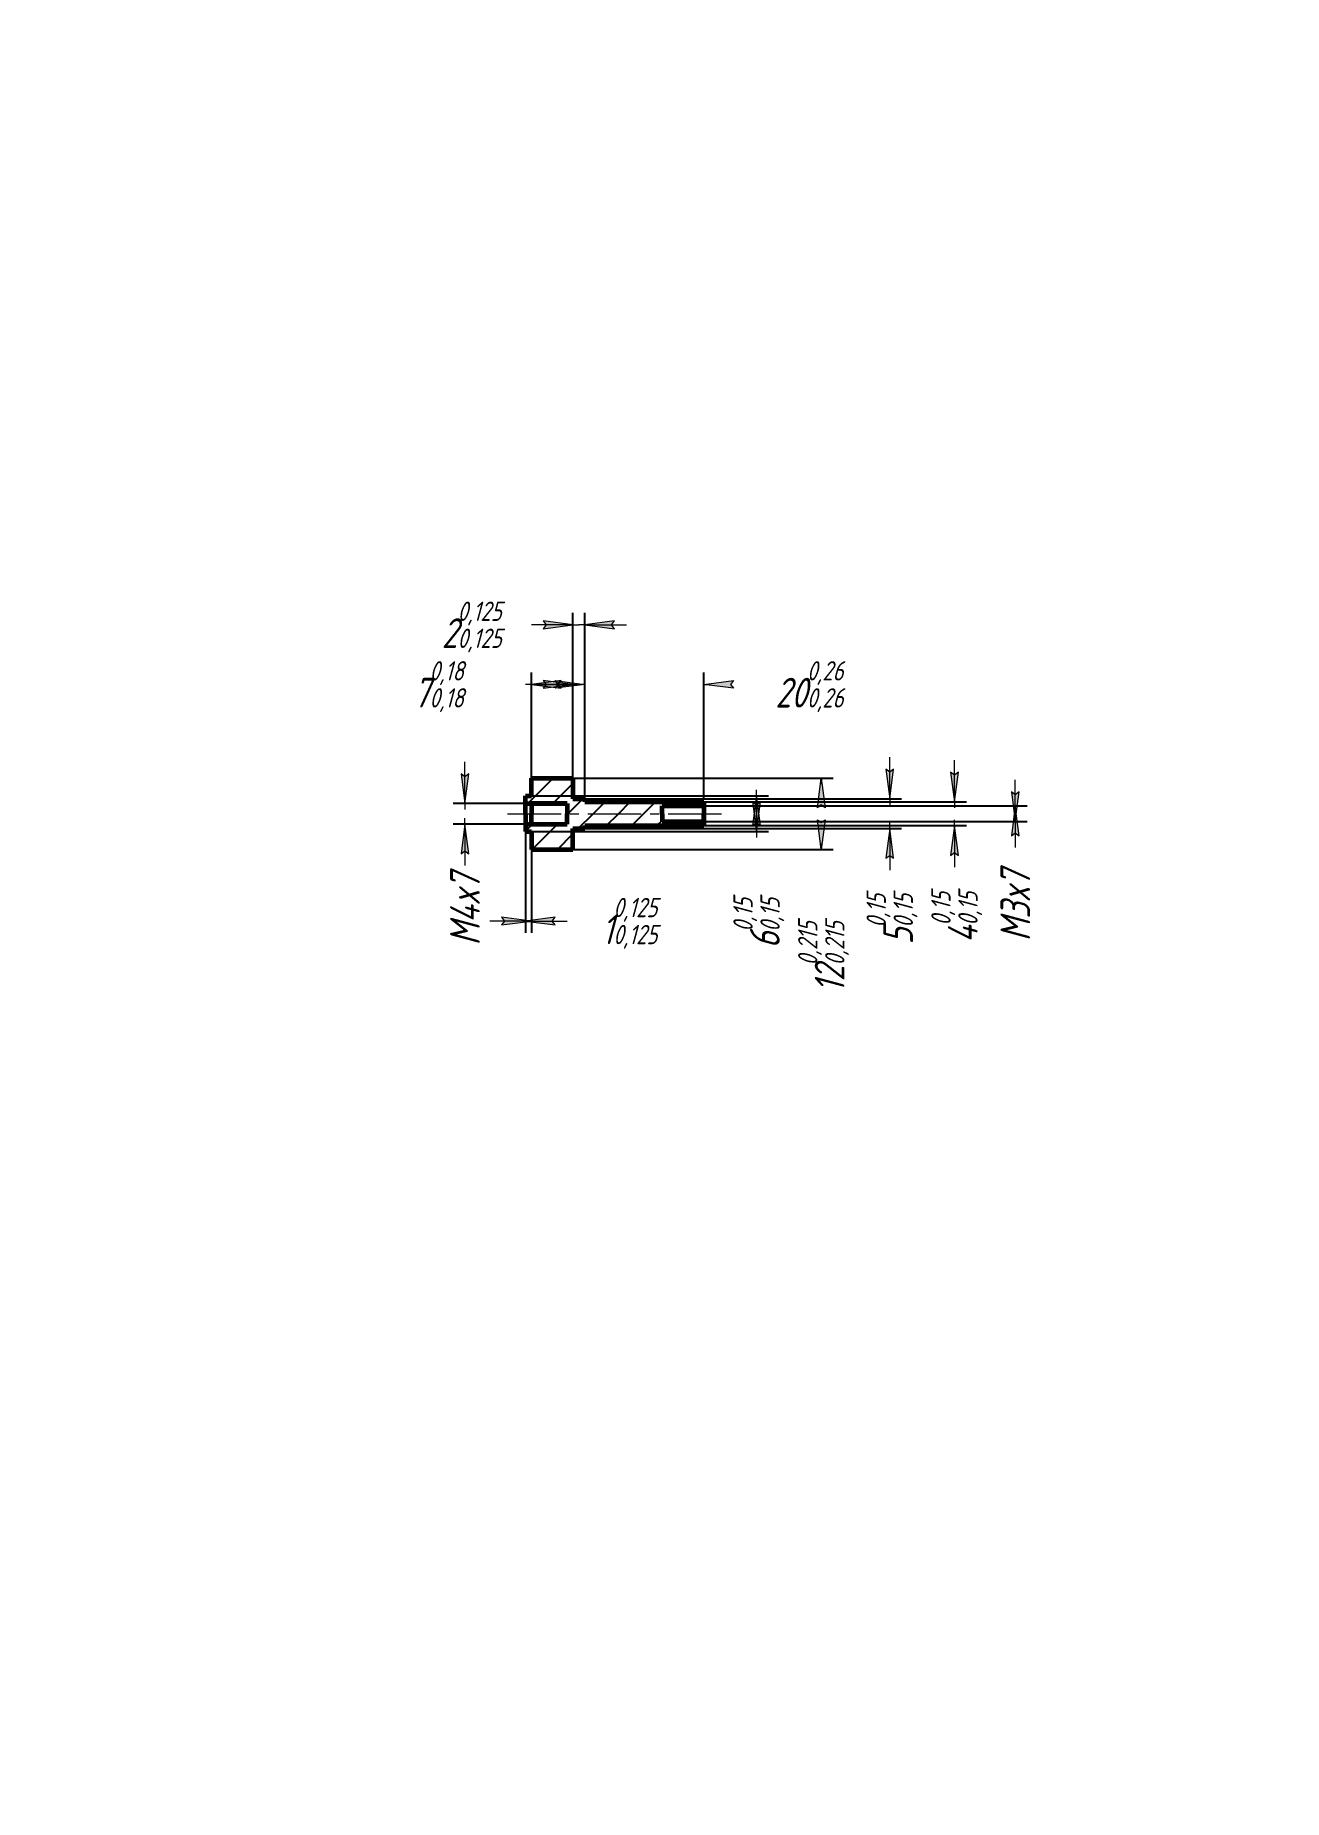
# Model space of a CAD drawing. Header units: millimetres. Extents: x 0 to 210, y 0 to 297.
import ezdxf

# ---------------------------------------------------------------- set-up
doc = ezdxf.new("R2010")
doc.units = ezdxf.units.MM
for name, pattern in [('K5LT_AXLED', [13.5, 9, -1.5, 1.5, -1.5]), ('K5LT_BASIC', [0]), ('K5LT_THIN', [0])]:
    doc.linetypes.add(name, pattern=pattern)
doc.layers.add('Системный слой', color=7, linetype='Continuous')
doc.styles.add('KDIMTEXTSTYLE', font='GOST_AU.SHX', dxfattribs={"width": 0.96, "oblique": 15, "height": 5})
doc.dimstyles.new('KDIMSTYLE (1.00)', dxfattribs={"dimtxt": 5, "dimasz": 1, "dimexe": 2, "dimexo": 0, "dimgap": 1, "dimtad": 1, "dimtxsty": 'KDIMTEXTSTYLE', "dimsah": 1, "dimcen": 0, "dimdle": 1, "dimadec": 0, "dimazin": 0, "dimtfac": 0.667, "dimtmove": 0, "dimatfit": 3, "dimfxl": 1, "dimtvp": 1, "dimtolj": 1, "dimtzin": 0, "dimarcsym": 0})
pattern_1 = [(45, (0, 0), (-2.121320343559642, 2.121320343559643), [])]

# ---------------------------------------------------------------- blocks, each defined once
blk = doc.blocks.new('U2')
at = {"layer": 'Системный слой', "color": 5, "linetype": 'K5LT_BASIC', "lineweight": 60, "true_color": 0x0000ff}
blk.add_line((82.44100670200675, 168.9631416060116), (83.44100670200675, 168.9631416060116), dxfattribs=at)
blk = doc.blocks.new('U3')
at = {"layer": 'Системный слой', "color": 5, "linetype": 'K5LT_BASIC', "lineweight": 60, "true_color": 0x0000ff}
blk.add_line((82.44100670200675, 162.9631416060116), (83.44100670200675, 162.9631416060116), dxfattribs=at)
blk = doc.blocks.new('U1')
at = {"layer": 'Системный слой', "color": 5, "linetype": 'K5LT_BASIC', "lineweight": 60, "true_color": 0x0000ff}
for q in [(82.44100670200675, 168.9631416060116), (82.44100670200675, 162.9631416060116)]:
    blk.add_line((82.44100670200675, 165.9631416060116), q, dxfattribs=at)
at = {"layer": 'Системный слой'}
for name in ['U2', 'U3']:
    blk.add_blockref(name, (0, 0), dxfattribs=at)
blk = doc.blocks.new('U5')
at = {"layer": 'Системный слой', "color": 5, "linetype": 'K5LT_BASIC', "lineweight": 60, "true_color": 0x0000ff}
blk.add_line((83.44100670200675, 171.9631416060116), (90.44100670200675, 171.9631416060116), dxfattribs=at)
blk = doc.blocks.new('U6')
at = {"layer": 'Системный слой', "color": 5, "linetype": 'K5LT_BASIC', "lineweight": 60, "true_color": 0x0000ff}
blk.add_line((83.44100670200675, 159.9631416060116), (90.44100670200675, 159.9631416060116), dxfattribs=at)
blk = doc.blocks.new('U4')
at = {"layer": 'Системный слой', "color": 5, "linetype": 'K5LT_BASIC', "lineweight": 60, "true_color": 0x0000ff}
for p, q in [((83.44100670200675, 168.9631416060116), (83.44100670200675, 171.9631416060116)), ((83.44100670200675, 162.9631416060116), (83.44100670200675, 159.9631416060116))]:
    blk.add_line(p, q, dxfattribs=at)
at = {"layer": 'Системный слой'}
for name in ['U5', 'U6']:
    blk.add_blockref(name, (0, 0), dxfattribs=at)
blk = doc.blocks.new('U8')
at = {"layer": 'Системный слой', "color": 5, "linetype": 'K5LT_BASIC', "lineweight": 60, "true_color": 0x0000ff}
blk.add_line((90.44100670200675, 168.4631416060116), (92.44100670200675, 168.4631416060116), dxfattribs=at)
blk = doc.blocks.new('U9')
at = {"layer": 'Системный слой', "color": 5, "linetype": 'K5LT_BASIC', "lineweight": 60, "true_color": 0x0000ff}
blk.add_line((90.44100670200675, 163.4631416060116), (92.44100670200675, 163.4631416060116), dxfattribs=at)
blk = doc.blocks.new('U7')
at = {"layer": 'Системный слой', "color": 5, "linetype": 'K5LT_BASIC', "lineweight": 60, "true_color": 0x0000ff}
for p, q in [((90.44100670200675, 171.9631416060116), (90.44100670200675, 168.4631416060116)), ((90.44100670200675, 159.9631416060116), (90.44100670200675, 163.4631416060116))]:
    blk.add_line(p, q, dxfattribs=at)
at = {"layer": 'Системный слой'}
for name in ['U8', 'U9']:
    blk.add_blockref(name, (0, 0), dxfattribs=at)
blk = doc.blocks.new('U11')
at = {"layer": 'Системный слой', "color": 5, "linetype": 'K5LT_BASIC', "lineweight": 60, "true_color": 0x0000ff}
blk.add_line((92.44100670200675, 167.9631416060116), (112.4410067020067, 167.9631416060116), dxfattribs=at)
blk = doc.blocks.new('U12')
at = {"layer": 'Системный слой', "color": 5, "linetype": 'K5LT_BASIC', "lineweight": 60, "true_color": 0x0000ff}
blk.add_line((92.44100670200675, 163.9631416060116), (112.4410067020067, 163.9631416060116), dxfattribs=at)
blk = doc.blocks.new('U10')
at = {"layer": 'Системный слой', "color": 5, "linetype": 'K5LT_BASIC', "lineweight": 60, "true_color": 0x0000ff}
for p, q in [((92.44100670200675, 168.4631416060116), (92.44100670200675, 167.9631416060116)), ((92.44100670200675, 163.4631416060116), (92.44100670200675, 163.9631416060116))]:
    blk.add_line(p, q, dxfattribs=at)
at = {"layer": 'Системный слой'}
for name in ['U11', 'U12']:
    blk.add_blockref(name, (0, 0), dxfattribs=at)
blk = doc.blocks.new('U14')
at = {"layer": 'Системный слой', "color": 5, "linetype": 'K5LT_BASIC', "lineweight": 60, "true_color": 0x0000ff}
blk.add_line((82.44100670200675, 167.6925091060116), (89.44100670200675, 167.6925091060116), dxfattribs=at)
blk = doc.blocks.new('U15')
at = {"layer": 'Системный слой', "color": 5, "linetype": 'K5LT_BASIC', "lineweight": 60, "true_color": 0x0000ff}
blk.add_line((82.44100670200675, 164.2337741060116), (89.44100670200675, 164.2337741060116), dxfattribs=at)
blk = doc.blocks.new('U18')
at = {"layer": 'Системный слой', "color": 7, "linetype": 'K5LT_THIN', "lineweight": 18}
blk.add_line((89.44100670200675, 167.9631416060116), (83.44100670200675, 167.9631416060116), dxfattribs=at)
blk = doc.blocks.new('U19')
at = {"layer": 'Системный слой', "color": 7, "linetype": 'K5LT_THIN', "lineweight": 18}
blk.add_line((89.44100670200675, 163.9631416060116), (83.44100670200675, 163.9631416060116), dxfattribs=at)
blk = doc.blocks.new('U17')
at = {"layer": 'Системный слой', "color": 5, "linetype": 'K5LT_BASIC', "lineweight": 60, "true_color": 0x0000ff}
for p, q in [((83.44100670200675, 167.6935091060116), (83.44100670200675, 167.9631416060116)), ((83.44100670200675, 167.6915091060116), (83.44100670200675, 165.9631416060116)), ((83.44100670200675, 164.2347741060116), (83.44100670200675, 165.9631416060116)), ((83.44100670200675, 164.2327741060116), (83.44100670200675, 163.9631416060116))]:
    blk.add_line(p, q, dxfattribs=at)
at = {"layer": 'Системный слой'}
for name in ['U18', 'U19']:
    blk.add_blockref(name, (0, 0), dxfattribs=at)
blk = doc.blocks.new('U16')
at = {"layer": 'Системный слой', "color": 5, "linetype": 'K5LT_BASIC', "lineweight": 60, "true_color": 0x0000ff}
for p, q in [((82.44100670200675, 165.9631416060116), (82.44100670200675, 167.6925091060116)), ((89.44100670200675, 167.6925091060116), (89.44100670200675, 165.9631416060116)), ((82.44100670200675, 165.9631416060116), (82.44100670200675, 164.2337741060116)), ((89.44100670200675, 164.2337741060116), (89.44100670200675, 165.9631416060116))]:
    blk.add_line(p, q, dxfattribs=at)
at = {"layer": 'Системный слой'}
blk.add_blockref('U17', (0, 0), dxfattribs=at)
blk = doc.blocks.new('U13')
at = {"layer": 'Системный слой'}
for name in ['U16', 'U14', 'U15']:
    blk.add_blockref(name, (0, 0), dxfattribs=at)
blk = doc.blocks.new('U21')
at = {"layer": 'Системный слой', "color": 5, "linetype": 'K5LT_BASIC', "lineweight": 60, "true_color": 0x0000ff}
blk.add_line((105.4410067020067, 167.2736988560115), (112.4410067020067, 167.2736988560115), dxfattribs=at)
blk = doc.blocks.new('U22')
at = {"layer": 'Системный слой', "color": 5, "linetype": 'K5LT_BASIC', "lineweight": 60, "true_color": 0x0000ff}
blk.add_line((105.4410067020067, 164.6525843560116), (112.4410067020067, 164.6525843560116), dxfattribs=at)
blk = doc.blocks.new('U25')
at = {"layer": 'Системный слой', "color": 7, "linetype": 'K5LT_THIN', "lineweight": 18}
blk.add_line((112.4410067020067, 167.4631416060116), (105.4410067020067, 167.4631416060116), dxfattribs=at)
blk = doc.blocks.new('U26')
at = {"layer": 'Системный слой', "color": 7, "linetype": 'K5LT_THIN', "lineweight": 18}
blk.add_line((112.4410067020067, 164.4631416060116), (105.4410067020067, 164.4631416060116), dxfattribs=at)
blk = doc.blocks.new('U24')
at = {"layer": 'Системный слой'}
for name in ['U25', 'U26']:
    blk.add_blockref(name, (0, 0), dxfattribs=at)
blk = doc.blocks.new('U23')
at = {"layer": 'Системный слой', "color": 5, "linetype": 'K5LT_BASIC', "lineweight": 60, "true_color": 0x0000ff}
for p, q in [((105.4410067020067, 165.9631416060116), (105.4410067020067, 167.2736988560115)), ((112.4410067020067, 167.2736988560115), (112.4410067020067, 165.9631416060116)), ((105.4410067020067, 165.9631416060116), (105.4410067020067, 164.6525843560116)), ((112.4410067020067, 164.6525843560116), (112.4410067020067, 165.9631416060116))]:
    blk.add_line(p, q, dxfattribs=at)
at = {"layer": 'Системный слой'}
blk.add_blockref('U24', (0, 0), dxfattribs=at)
blk = doc.blocks.new('U20')
at = {"layer": 'Системный слой'}
for name in ['U23', 'U21', 'U22']:
    blk.add_blockref(name, (0, 0), dxfattribs=at)
blk = doc.blocks.new('U0')
at = {"layer": 'Системный слой'}
h = blk.add_hatch(dxfattribs=at)
h.set_pattern_fill('', angle=45, style=0, pattern_type=0)
h.set_pattern_definition(pattern_1)
h.paths.add_polyline_path([(82.44100670200675, 167.6925091060116), (89.44100670200675, 167.6925091060116), (89.44100670200675, 165.9631416060116), (105.4410067020067, 165.9631416060116), (105.4410067020067, 167.2736988560115), (112.4410067020067, 167.2736988560115), (112.4410067020067, 167.9631416060116), (92.44100670200675, 167.9631416060116), (92.44100670200675, 168.4631416060116), (90.44100670200675, 168.4631416060116), (90.44100670200675, 171.9631416060116), (83.44100670200675, 171.9631416060116), (83.44100670200675, 168.9631416060116), (82.44100670200675, 168.9631416060116)])
h = blk.add_hatch(dxfattribs=at)
h.set_pattern_fill('', angle=45, style=0, pattern_type=0)
h.set_pattern_definition(pattern_1)
h.paths.add_polyline_path([(89.44100670200675, 164.2337741060116), (82.44100670200675, 164.2337741060116), (82.44100670200675, 162.9631416060116), (83.44100670200675, 162.9631416060116), (83.44100670200675, 159.9631416060116), (90.44100670200675, 159.9631416060116), (90.44100670200675, 163.4631416060116), (92.44100670200675, 163.4631416060116), (92.44100670200675, 163.9631416060116), (112.4410067020067, 163.9631416060116), (112.4410067020067, 164.6525843560116), (105.4410067020067, 164.6525843560116), (105.4410067020067, 165.9631416060116), (89.44100670200675, 165.9631416060116)])
at = {"layer": 'Системный слой', "color": 5, "linetype": 'K5LT_BASIC', "lineweight": 60, "true_color": 0x0000ff}
blk.add_line((112.4410067020067, 167.9631416060116), (112.4410067020067, 163.9631416060116), dxfattribs=at)
at = {"layer": 'Системный слой', "color": 30, "linetype": 'K5LT_AXLED', "lineweight": 18, "true_color": 0xff8000}
for p, q in [((79.44100670200675, 165.9631416060116), (115.4410067020067, 165.9631416060116)), ((82.44100670200675, 165.9631416060116), (82.45100670200675, 165.9631416060116))]:
    blk.add_line(p, q, dxfattribs=at)
at = {"layer": 'Системный слой', "color": 7, "linetype": 'K5LT_THIN', "lineweight": 18}
for q in [(82.44100670200675, 165.9651416060116), (82.44200670200675, 165.9631416060116)]:
    blk.add_line((82.44100670200675, 165.9631416060116), q, dxfattribs=at)
at = {"layer": 'Системный слой'}
for name in ['U4', 'U7', 'U1', 'U13', 'U10', 'U20']:
    blk.add_blockref(name, (0, 0), dxfattribs=at)
at = {"flags": 1}
for tag, p in [('DATA', (79.44100670200675, 149.9631416060116)), ('DATA', (79.44100670200675, 139.9631416060116)), ('DATA', (79.44100670200675, 129.9631416060116)), ('SHAFT_PARAM', (79.44100670200675, 119.9631416060116)), ('STAGE_PARAM', (79.44100670200675, 109.9631416060116)), ('STAGE_PARAM', (79.44100670200675, 99.96314160601156)), ('STAGE_PARAM', (79.44100670200675, 89.96314160601156)), ('STAGE_PARAM', (79.44100670200675, 79.96314160601156)), ('STAGE_PARAM', (79.44100670200675, 69.96314160601156)), ('STAGE_PARAM', (79.44100670200675, 59.96314160601156)), ('STAGE_PARAM', (79.44100670200675, 49.96314160601156)), ('STAGE_PARAM', (79.44100670200675, 39.96314160601156)), ('STAGE_PARAM', (79.44100670200675, 29.96314160601156))]:
    blk.add_attdef(tag, p, '', height=2.5, dxfattribs=at)
blk = doc.blocks.new('KDIMARROW_02')
at = {"layer": 'Системный слой'}
blk.add_hatch(color=0, dxfattribs=at).paths.add_polyline_path([(4.5, -5.51091059616309e-16), (5, 0.6582624912261956), (0, 0), (5, -0.658262491226197)])
at = {"layer": 'Системный слой', "color": 0, "linetype": 'K5LT_THIN', "lineweight": 18}
for p, q in [((0, 0), (-1, 0)), ((5, 0.6582624912261956), (0, 0)), ((0, 0), (5, -0.658262491226197)), ((0, 0), (7, -8.572527594031472e-16)), ((4.5, -5.51091059616309e-16), (5, 0.6582624912261956)), ((5, -0.658262491226197), (4.5, -5.51091059616309e-16))]:
    blk.add_line(p, q, dxfattribs=at)
blk = doc.blocks.new('KDIMARROW_01')
at = {"layer": 'Системный слой'}
blk.add_hatch(color=0, dxfattribs=at).paths.add_polyline_path([(0, 0), (-5, 0.658262491226197), (-4.5, 5.51091059616309e-16), (-5, -0.6582624912261956)])
at = {"layer": 'Системный слой', "color": 0, "linetype": 'K5LT_THIN', "lineweight": 18}
for p, q in [((-4.5, 5.51091059616309e-16), (-5, 0.658262491226197)), ((-5, 0.658262491226197), (0, 0)), ((0, 0), (-5, -0.6582624912261956)), ((-5, -0.6582624912261956), (-4.5, 5.51091059616309e-16)), ((0, 0), (-1, 0))]:
    blk.add_line(p, q, dxfattribs=at)

msp = doc.modelspace()

# ---------------------------------------------------------------- block references
at = {"layer": 'Системный слой'}
msp.add_blockref('U0', (0, 0), dxfattribs=at)

# ---------------------------------------------------------------- dimensions: what is measured, and where the dimension line sits
at = {"layer": 'Системный слой', "color": 7}
for base, p1, p2, location, override in [((90.44100670200675, 197.7725317122127), (92.44100670200675, 168.4631416060116), (90.44100670200675, 171.9631416060116), (73.40288261753409, 197.7725317122127), {"dimexo": 0, "dimpost": '\\H5.0;\\W0.965;\\Q15;<>\\H0.65x;\\S0,125^0,125;\\H1.5x;', "dimblk1": 'KDIMARROW_02', "dimblk2": 'KDIMARROW_02', "dimse1": 0, "dimse2": 0, "dimclrt": 7, "dimtolj": 1}), ((83.44100670200675, 187.7467998498232), (90.44100670200675, 171.9631416060116), (83.44100670200675, 171.9631416060116), (67.8219445453295, 187.7467998498232), {"dimexo": 0, "dimpost": '\\H5.0;\\W0.965;\\Q15;<>\\H0.65x;\\S0,18^0,18;\\H1.5x;', "dimblk1": 'KDIMARROW_02', "dimblk2": 'KDIMARROW_02', "dimse1": 0, "dimse2": 0, "dimclrt": 7, "dimtolj": 1}), ((92.44100670200675, 187.7467998498232), (112.4410067020067, 168.4631416060116), (92.44100670200675, 168.4631416060116), (130.2067346988329, 187.7467998498232), {"dimexo": 0, "dimpost": '\\H5.0;\\W0.965;\\Q15;<>\\H0.65x;\\S0,26^0,26;\\H1.5x;', "dimblk1": 'KDIMARROW_01', "dimblk2": 'KDIMARROW_01', "dimse1": 0, "dimse2": 0, "dimclrt": 7, "dimtolj": 1}), ((83.44100670200675, 147.9031876427207), (82.44100670200675, 164.2337741060116), (83.44100670200675, 161.4631416060116), (99.94996456486075, 147.9031876427207), {"dimexo": 0, "dimpost": '\\H5.0;\\W0.965;\\Q15;<>\\H0.65x;\\S0,125^0,125;\\H1.5x;', "dimblk1": 'KDIMARROW_02', "dimblk2": 'KDIMARROW_02', "dimse1": 0, "dimse2": 0, "dimclrt": 7, "dimtolj": 1})]:
    msp.add_linear_dim(base=base, p1=p1, p2=p2, location=location, dimstyle='KDIMSTYLE (1.00)', override=override, dxfattribs=at).render()
for base, p1, p2, location, override in [((121.3228177252556, 162.9631416060116), (82.44100670200675, 168.9631416060116), (82.44100670200675, 162.9631416060116), (121.3228177252556, 147.5325171400692), {"dimexo": 0, "dimpost": '\\H5.0;\\W0.965;\\Q15;<>\\H0.65x;\\S0,15^0,15;\\H1.5x;', "dimblk1": 'KDIMARROW_02', "dimblk2": 'KDIMARROW_02', "dimse1": 0, "dimse2": 0, "dimclrt": 7, "dimtolj": 1}), ((143.7288615516211, 168.4631416060116), (91.44100670200675, 163.4631416060116), (91.44100670200675, 168.4631416060116), (143.7288615516211, 148.210954830804), {"dimexo": 0, "dimpost": '\\H5.0;\\W0.965;\\Q15;<>\\H0.65x;\\S0,15^0,15;\\H1.5x;', "dimblk1": 'KDIMARROW_02', "dimblk2": 'KDIMARROW_02', "dimse1": 0, "dimse2": 0, "dimclrt": 7, "dimtolj": 1}), ((154.6189708700875, 167.9631416060116), (112.4410067020067, 163.9631416060116), (112.4410067020067, 167.9631416060116), (154.6189708700875, 148.5125171400692), {"dimexo": 0, "dimpost": '\\H5.0;\\W0.965;\\Q15;<>\\H0.65x;\\S0,15^0,15;\\H1.5x;', "dimblk1": 'KDIMARROW_02', "dimblk2": 'KDIMARROW_02', "dimse1": 0, "dimse2": 0, "dimclrt": 7, "dimtolj": 1}), ((132.2191417218453, 171.9631416060116), (86.94100670200675, 159.9631416060116), (86.94100670200675, 171.9631416060116), (132.2191417218453, 141.8266841246273), {"dimexo": 0, "dimpost": '\\H5.0;\\W0.965;\\Q15;<>\\H0.65x;\\S0,215^0,215;\\H1.5x;', "dimblk1": 'KDIMARROW_01', "dimblk2": 'KDIMARROW_01', "dimse1": 0, "dimse2": 0, "dimclrt": 7, "dimtolj": 1})]:
    msp.add_linear_dim(base=base, p1=p1, p2=p2, angle=90, location=location, dimstyle='KDIMSTYLE (1.00)', override=override, dxfattribs=at).render()
for base, p1, p2, location, text in [((72.2772996001988, 167.6925091060116), (82.44100670200675, 164.2337741060116), (82.44100670200675, 167.6925091060116), (72.2772996001988, 149.8263172869808), '\\H5.0;\\W0.965;\\Q15;\\H5.0;\\W0.965;\\Q15;\\Q15;M4x7'), ((164.8466571006492, 167.2736988560115), (112.4410067020067, 164.6525843560116), (112.4410067020067, 167.2736988560115), (164.8466571006492, 150.4524022827157), '\\H5.0;\\W0.965;\\Q15;\\H5.0;\\W0.965;\\Q15;\\Q15;M3x7')]:
    msp.add_linear_dim(base=base, p1=p1, p2=p2, angle=90, location=location, text=text, dimstyle='KDIMSTYLE (1.00)', override={"dimexo": 0, "dimblk1": 'KDIMARROW_02', "dimblk2": 'KDIMARROW_02', "dimse1": 0, "dimse2": 0, "dimclrt": 7, "dimtolj": 1}, dxfattribs=at).render()

doc.saveas('drawing.dxf')
